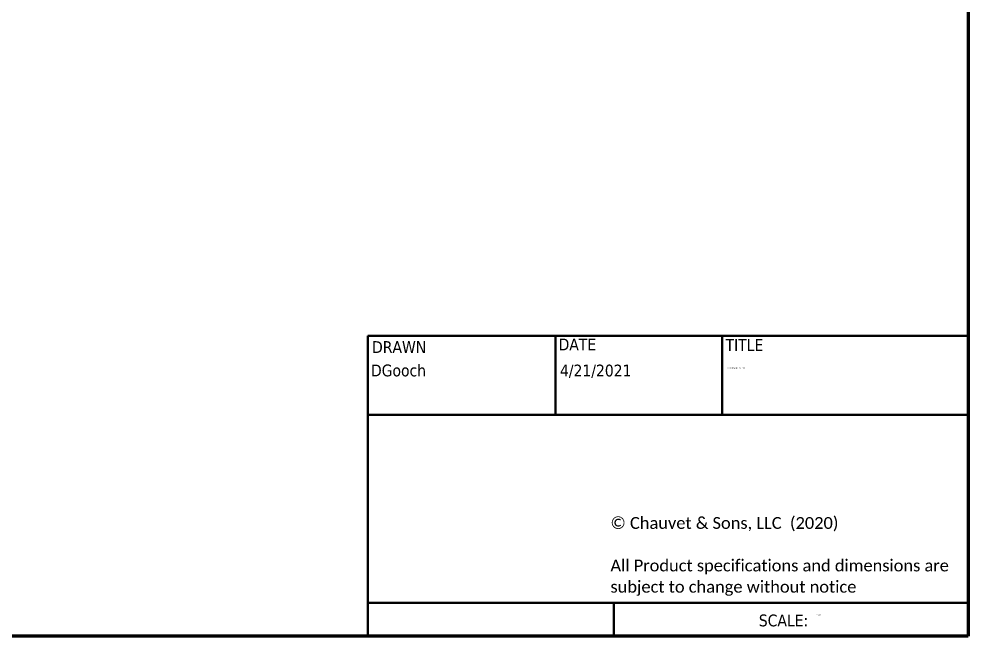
# Model space of a CAD drawing. Header units: millimetres. Extents: x 100 to 5488, y 100 to 4218.
# Drawn here: x 3882 to 5488, y 100 to 1145 of the extents above; entities that cross this region are included whole.
import ezdxf
from ezdxf.enums import TextEntityAlignment as Align

# ---------------------------------------------------------------- set-up
doc = ezdxf.new("R2018")
doc.units = ezdxf.units.MM
doc.header["$LTSCALE"] = 20
doc.layers.add('Border (ANSI)', color=7, linetype='Continuous', lineweight=70)
doc.layers.add('Title (ANSI)', color=7, linetype='Continuous', lineweight=50)
doc.styles.add('Note Text (ANSI)', font='tahoma.ttf')
doc.styles.add('Text Style58', font='tahoma.ttf')

# ---------------------------------------------------------------- blocks, each defined once
blk = doc.blocks.new('Borders Chauvet_A')
at = {"layer": 'Border (ANSI)'}
for p, q in [((274.4, 210.9), (274.4, 5)), ((274.4, 5), (5, 5))]:
    blk.add_line(p, q, dxfattribs=at)
blk = doc.blocks.new('Title Blocks Chauvet_A')
at = {"layer": 'Title (ANSI)'}
for p, q in [((147.996, 57.403), (198.796, 57.403)), ((147.996, 32.003), (147.996, 57.403)), ((163.868, 57.403), (163.868, 50.737)), ((178, 57.403), (178, 50.737)), ((198.796, 57.403), (198.796, 32.003)), ((147.996, 50.737), (198.796, 50.737)), ((147.996, 34.826), (198.796, 34.826)), ((168.807, 34.826), (168.807, 32.003)), ((198.796, 32.003), (147.996, 32.003))]:
    blk.add_line(p, q, dxfattribs=at)
at = {"layer": 'Title (ANSI)', "style": 'Text Style58'}
for s, p in [('DATE', (164.144, 57.187)), ('TITLE', (178.277, 57.138)), ('DRAWN', (148.355, 56.964))]:
    blk.add_text(s, height=1, dxfattribs=at).set_placement(p, align=Align.TOP_LEFT)
at = {"layer": 'Title (ANSI)', "insert": (168.533, 42.073), "char_height": 1, "width": 29.78387, "attachment_point": 1, "line_spacing_factor": 1.07956, "style": 'Note Text (ANSI)'}
blk.add_mtext('\\fCalibri|b0|i0;\\H1.0000;© Chauvet & Sons, LLC  (2020)\\P\\fCalibri|b0|i0;\\H1.0000;\\P\\fCalibri|b0|i0;\\H1.0000;All Product specifications and dimensions are \\P\\fCalibri|b0|i0;\\H1.0000;subject to change without notice \\P', dxfattribs=at)
at = {"layer": 'Title (ANSI)', "insert": (181.091, 33.823), "char_height": 1, "attachment_point": 1, "style": 'Note Text (ANSI)'}
blk.add_mtext('\\fTahoma|b0|i0;\\H1.0000;SCALE:', dxfattribs=at)
at = {"layer": 'Title (ANSI)', "style": 'Text Style58'}
for tag, p in [('AUTHOR', (148.264, 53.686)), ('CREATION_DATE', (164.261, 53.678))]:
    blk.add_attdef(tag, text='', height=1, dxfattribs=at).set_placement(p, align=Align.BOTTOM_LEFT)
at = {"layer": 'Title (ANSI)', "lineweight": 30, "flags": 104}
for tag, height, p in [('TITLE', 0.99, (178.379, 54.754)), ('Initial_View_Scale', 1, (185.969, 33.84))]:
    blk.add_attdef(tag, text='', height=height, dxfattribs=at).set_placement(p, align=Align.TOP_LEFT)

msp = doc.modelspace()

# ---------------------------------------------------------------- block references
at = {"xscale": 20, "yscale": 20, "zscale": 20}
msp.add_blockref('Borders Chauvet_A', (0, 0), dxfattribs=at)
ref = msp.add_blockref('Title Blocks Chauvet_A', (1512.089, -540.056), dxfattribs=dict(xscale=20, yscale=20, zscale=20))
lines = msp.add_mtext('1:20', dxfattribs={"layer": 'Title (ANSI)', "insert": (5231.476, 136.75), "char_height": 2.5, "attachment_point": 1})
ref.add_attrib('Initial_View_Scale', '', (5231.476, 136.75), dxfattribs={"flags": 104}).embed_mtext(lines)
ref.add_attrib('AUTHOR', 'DGooch', dxfattribs={"layer": 'Title (ANSI)', "height": 20, "style": 'Text Style58'}).set_placement((4477.369, 533.658), align=Align.BOTTOM_LEFT)
ref.add_attrib('CREATION_DATE', '4/21/2021', dxfattribs={"layer": 'Title (ANSI)', "height": 20, "style": 'Text Style58'}).set_placement((4797.31, 533.499), align=Align.BOTTOM_LEFT)
lines = msp.add_mtext('COLORado PXL 16', dxfattribs={"layer": 'Title (ANSI)', "insert": (5079.673, 555.031), "char_height": 2.5, "attachment_point": 1})
ref.add_attrib('TITLE', '', (5079.673, 555.031), dxfattribs={"flags": 104}).embed_mtext(lines)

doc.saveas('drawing.dxf')
